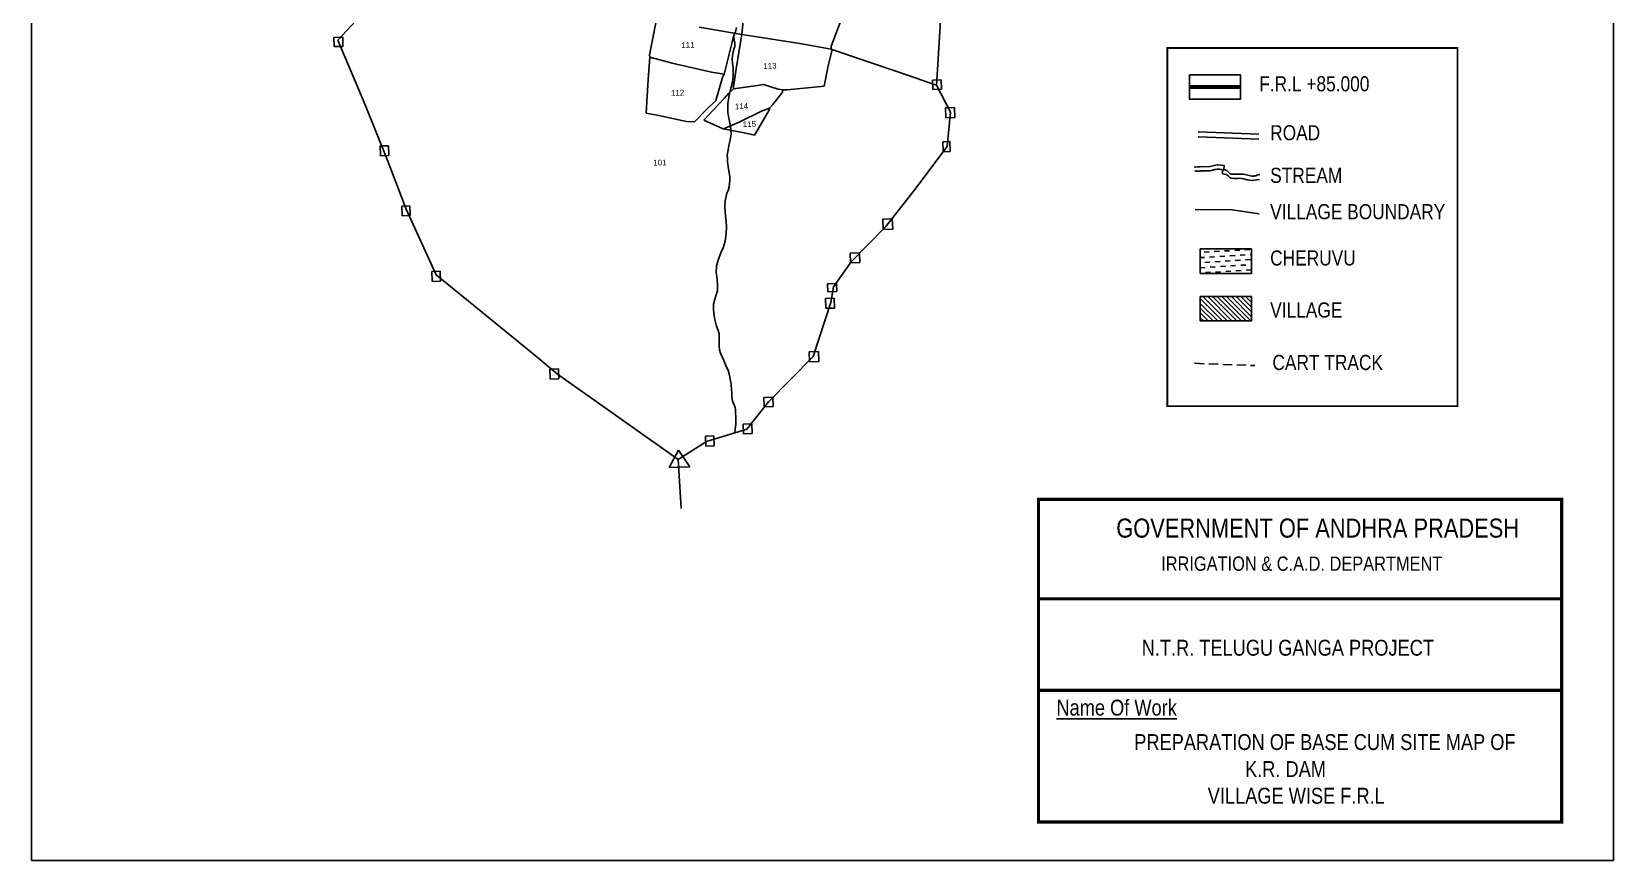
# Model space of a CAD drawing. Header units: inches. Extents: x 344504 to 348754, y 1574510 to 1580528.
# Drawn here: x 344504 to 348754, y 1574510 to 1576738 of the extents above; entities that cross this region are included whole.
import ezdxf

# ---------------------------------------------------------------- set-up
doc = ezdxf.new("R2010")
doc.units = ezdxf.units.IN
doc.header["$MEASUREMENT"] = 0
doc.linetypes.add('DASHED', pattern=[0.75, 0.5, -0.25])
for name, color, linetype in [('BLOCK', 7, 'Continuous'), ('C LINE COO', 6, 'Continuous'), ('FRAME 025', 7, 'Continuous'), ('PLATS', 6, 'Continuous'), ('STREAM', 4, 'Continuous'), ('STREAMS', 131, 'Continuous'), ('Tank', 17, 'Continuous'), ('TITLEBLOCK', 7, 'Continuous'), ('VB', 5, 'Continuous'), ('VILLAGE_AREA', 1, 'Continuous')]:
    doc.layers.add(name, color=color, linetype=linetype)
doc.layers.add('ROAD', color=1, linetype='Continuous', lineweight=25)
doc.styles.add('ARIALN', font='ARIALN.TTF')
doc.styles.get("Standard").update_dxf_attribs({"font": 'arial.ttf'})

msp = doc.modelspace()

# ---------------------------------------------------------------- hatches: boundary and pattern name
at = {"layer": 'Tank'}
h = msp.add_hatch(dxfattribs=at)
h.set_pattern_fill('DASH', color=4, scale=109.820791, angle=3.5405, style=0)
h.set_pattern_definition([(3.5405362, (-2486281.506, -9937542.757), (12.853654106, 14.54914146), [13.727598863, -13.727598863])])
h.paths.add_polyline_path([(347781.9, 1576087.9), (347781.9, 1576153.5), (347644.6, 1576153.5), (347644.6, 1576087.9)])
at = {"layer": 'VILLAGE_AREA'}
h = msp.add_hatch(dxfattribs=at)
h.set_pattern_fill('ANSI31', color=256, scale=72.2627, angle=89.8223, style=0)
h.set_pattern_definition([(134.8222507, (2255.301, -46210.669), (-6.406964943, -6.36733497), [])])
h.paths.add_polyline_path([(347644.6, 1576025.6), (347644.6, 1575960), (347781.9, 1575960), (347781.9, 1576025.6)])

# ---------------------------------------------------------------- linework, layer by layer
at = {"layer": 'BLOCK', "color": 1, "const_width": 10.6}
msp.add_lwpolyline([(347752.4, 1576588.7), (347615.2, 1576588.7)], dxfattribs=at)
at = {"layer": 'C LINE COO', "color": 0}
msp.add_lwpolyline([(344504.4, 1580527.7), (344504.4, 1574510.4), (348754.4, 1574510.4), (348754.4, 1580527.7), (344504.4, 1580527.7)], dxfattribs=at)
at = {"layer": 'FRAME 025', "lineweight": -3}
for points, const_width in [([(347556, 1576693.5), (348335.4, 1576693.5), (348335.4, 1575731), (347556, 1575731)], 4.74), ([(347209.8, 1575480.8), (348615.3, 1575480.8), (348615.3, 1574613.7), (347209.8, 1574613.7)], 8.54)]:
    msp.add_lwpolyline(points, close=True, dxfattribs=dict(at, const_width=const_width))
for points in [[(347615.2, 1576621.5), (347752.4, 1576621.5), (347752.4, 1576555.9), (347615.2, 1576555.9)], [(347644.6, 1576153.5), (347781.9, 1576153.5), (347781.9, 1576087.9), (347644.6, 1576087.9)]]:
    msp.add_lwpolyline(points, close=True, dxfattribs=at)
at = {"layer": 'FRAME 025', "lineweight": -3, "const_width": 8.54}
for points in [[(347209.8, 1575213.3), (348615.3, 1575213.3)], [(347209.8, 1574967.5), (348615.3, 1574967.5)], [(347209.8, 1574613.7), (348615.3, 1574613.7)]]:
    msp.add_lwpolyline(points, dxfattribs=at)
at = {"layer": 'PLATS', "color": 0}
for p, q in [((346413.1, 1576730.2), (346422.6, 1576836.3)), ((346189.4, 1576801.3), (346164.6, 1576675.3)), ((346298.1, 1576749.8), (346413.1, 1576730.2)), ((346657.6, 1576710), (346685.1, 1576783.2)), ((346365, 1576623), (346386.4, 1576709.4)), ((346386.4, 1576709.4), (346392.8, 1576733.6)), ((346413.1, 1576730.2), (346406.3, 1576693.4)), ((346413.1, 1576730.2), (346459.1, 1576722.3)), ((346459.1, 1576722.3), (346573.6, 1576704.5)), ((346653.1, 1576698.2), (346657.6, 1576710)), ((346165.7, 1576668.6), (346161.1, 1576608.5)), ((346164.6, 1576675.3), (346165.7, 1576668.6)), ((346165.7, 1576668.6), (346225.2, 1576653.2)), ((346406.3, 1576693.4), (346397.1, 1576637.2)), ((346573.6, 1576704.5), (346653.1, 1576690.1)), ((346645, 1576645.5), (346651.6, 1576674.7)), ((346651.6, 1576674.7), (346655.6, 1576689.3)), ((346653.1, 1576690.1), (346653.1, 1576698.2)), ((346653.1, 1576690.1), (346709.9, 1576670.5)), ((346709.9, 1576670.5), (346868.4, 1576616.9)), ((346225.2, 1576653.2), (346331.6, 1576628.6)), ((346331.6, 1576628.6), (346365, 1576623)), ((346361.1, 1576614.4), (346365, 1576623)), ((346397.1, 1576637.2), (346390.3, 1576589)), ((346633.5, 1576590.9), (346645, 1576645.5)), ((346161.1, 1576608.5), (346156, 1576518.3)), ((346343.2, 1576552.2), (346361.1, 1576614.4)), ((346377.4, 1576571.8), (346390.7, 1576583.4)), ((346390.3, 1576589), (346390.7, 1576583.4)), ((346390.7, 1576583.4), (346454.7, 1576593.1)), ((346454.7, 1576593.1), (346471.2, 1576595.9)), ((346471.2, 1576595.9), (346510, 1576583.3)), ((346510, 1576583.3), (346523, 1576581.3)), ((346523, 1576581.3), (346522.4, 1576574.6)), ((346523, 1576581.3), (346534.5, 1576581.5)), ((346534.5, 1576581.5), (346633.5, 1576590.9)), ((346868.4, 1576616.9), (346926.4, 1576596.8)), ((346926.4, 1576596.8), (346935.4, 1576593.9)), ((346316.3, 1576526.3), (346343.2, 1576552.2)), ((346335.6, 1576526.9), (346365.2, 1576558)), ((346365.2, 1576558), (346377.4, 1576571.8)), ((346495.9, 1576541.4), (346486.7, 1576532.2)), ((346522.4, 1576574.6), (346495.9, 1576541.4)), ((346156, 1576518.3), (346185.5, 1576513.3)), ((346185.5, 1576513.3), (346264.4, 1576496.3)), ((346264.4, 1576496.3), (346285.1, 1576495.5)), ((346285.1, 1576495.5), (346316.3, 1576526.3)), ((346310.8, 1576499.4), (346335.6, 1576526.9)), ((346310.8, 1576499.4), (346362.7, 1576476.5)), ((346405.1, 1576493.8), (346367.8, 1576478.2)), ((346465.7, 1576523.8), (346405.1, 1576493.8)), ((346446.4, 1576459.7), (346470.9, 1576500.6)), ((346486.7, 1576532.2), (346465.7, 1576523.8)), ((346470.9, 1576500.6), (346486.8, 1576527.9)), ((346486.8, 1576527.9), (346486.7, 1576532.2)), ((346362.7, 1576476.5), (346423.2, 1576465.1)), ((346367.8, 1576478.2), (346364.7, 1576476.2)), ((346423.2, 1576465.1), (346446.4, 1576459.7))]:
    msp.add_line(p, q, dxfattribs=at)
at = {"layer": 'ROAD', "color": 1}
for points in [[(347638.8, 1576468.7), (347639.9, 1576468.5), (347801.4, 1576462.2)], [(347638.8, 1576455.2), (347639.3, 1576455.1), (347801.4, 1576448.7)]]:
    msp.add_lwpolyline(points, dxfattribs=at)
at = {"layer": 'ROAD', "color": 1, "linetype": 'DASHED', "ltscale": 50}
msp.add_lwpolyline([(347628.9, 1575846.4), (347630, 1575846.2), (347791.5, 1575839.9)], dxfattribs=at)
at = {"layer": 'STREAM'}
for points in [[(347804.8, 1576353.4), (347802.9, 1576353.3), (347798.8, 1576352.3), (347793.5, 1576350.4), (347791, 1576349.7), (347788.8, 1576349.5), (347787.5, 1576349.3), (347783.9, 1576349.4), (347779.5, 1576350.1), (347772.3, 1576351.8), (347764.4, 1576353.7), (347760.8, 1576354.3), (347754.1, 1576354.6), (347748.9, 1576354.2), (347741.4, 1576354.1), (347726.1, 1576354.7), (347715.6, 1576364.2), (347707.5, 1576367.4), (347708.8, 1576377.4), (347700.6, 1576378.5), (347692.9, 1576379.3), (347691, 1576379.3), (347686.3, 1576378.9), (347678.6, 1576377.1), (347671.5, 1576375.4), (347643.8, 1576373.9), (347637.7, 1576373.9), (347632.2, 1576373.6), (347627.7, 1576374.3)], [(347803.7, 1576340.2), (347802.8, 1576340), (347796.4, 1576339.1), (347788.6, 1576338.2), (347781.8, 1576337.4), (347776.7, 1576338.1), (347770.3, 1576339.5), (347760.8, 1576341.8), (347749.7, 1576343.6), (347744.4, 1576343.3), (347740.2, 1576343), (347735.5, 1576342.8), (347727.2, 1576344), (347724.4, 1576344.5), (347719, 1576350.4), (347714.9, 1576353.7), (347710.3, 1576354.2), (347705.6, 1576355.5), (347703.3, 1576357.2), (347705.5, 1576365.7), (347701, 1576366.8), (347695.7, 1576368.1), (347692.8, 1576368.3), (347690.3, 1576368.3), (347686, 1576367.4), (347684, 1576367.1), (347681.3, 1576366.5), (347679, 1576365.9), (347677.4, 1576365.4), (347675, 1576364.7), (347670.7, 1576363.9), (347647.7, 1576363.2), (347645.4, 1576362.7), (347641.8, 1576362.5), (347639.3, 1576362.4), (347632.1, 1576363), (347630.8, 1576363.1), (347629.5, 1576363.2)]]:
    msp.add_lwpolyline(points, dxfattribs=at)
at = {"layer": 'STREAMS'}
for p, q in [((346398.2, 1576748.7), (346395.7, 1576737.3)), ((346391.6, 1576726.5), (346391.5, 1576722.1)), ((346391.5, 1576722.1), (346392.3, 1576715.8)), ((346393, 1576731.3), (346391.6, 1576726.5)), ((346392.3, 1576715.8), (346393.6, 1576707.5)), ((346395.7, 1576737.3), (346393, 1576731.3)), ((346393.6, 1576707.5), (346393.9, 1576703.1)), ((346387.4, 1576673.2), (346387.1, 1576664.8)), ((346387.1, 1576664.8), (346388, 1576651.8)), ((346389.3, 1576683.4), (346387.4, 1576673.2)), ((346392.3, 1576693.2), (346389.3, 1576683.4)), ((346393.8, 1576697.9), (346392.3, 1576693.2)), ((346393.9, 1576703.1), (346393.8, 1576697.9)), ((346388, 1576651.8), (346389.2, 1576639.2)), ((346389.2, 1576639.2), (346389.1, 1576628.4)), ((346389.1, 1576628.4), (346389.4, 1576618)), ((346382.6, 1576581.7), (346379.5, 1576570.4)), ((346384.3, 1576588.7), (346382.6, 1576581.7)), ((346387.6, 1576601.3), (346384.3, 1576588.7)), ((346388.6, 1576611.1), (346387.6, 1576601.3)), ((346389.4, 1576618), (346388.6, 1576611.1)), ((346375.3, 1576544.6), (346374.9, 1576533.3)), ((346376, 1576549.6), (346375.3, 1576544.6)), ((346378.2, 1576561.5), (346376, 1576549.6)), ((346379.5, 1576570.4), (346378.2, 1576561.5)), ((346374.9, 1576533.3), (346375.5, 1576519.8)), ((346375.5, 1576519.8), (346377.1, 1576509.5)), ((346377.1, 1576509.5), (346379.2, 1576496.7)), ((346379.2, 1576496.7), (346381.3, 1576487.2)), ((346383.8, 1576461.8), (346380.8, 1576442.5)), ((346381.3, 1576487.2), (346383.3, 1576475.4)), ((346383.3, 1576475.4), (346383.8, 1576461.8)), ((346375, 1576414.2), (346373.6, 1576405.6)), ((346378, 1576431.8), (346375, 1576414.2)), ((346380.8, 1576442.5), (346378, 1576431.8)), ((346373.6, 1576405.6), (346374.4, 1576397.6)), ((346374.4, 1576397.6), (346374.6, 1576387.7)), ((346374.6, 1576387.7), (346375.9, 1576374.7)), ((346375.9, 1576374.7), (346378, 1576362.2)), ((346378, 1576362.2), (346380.3, 1576347.9)), ((346380.3, 1576337.9), (346378.4, 1576320.3)), ((346380.3, 1576347.9), (346380.3, 1576337.9)), ((346368, 1576282.8), (346366.9, 1576268.9)), ((346370.3, 1576294.3), (346368, 1576282.8)), ((346372.5, 1576303), (346370.3, 1576294.3)), ((346376.3, 1576310.7), (346372.5, 1576303)), ((346378.4, 1576320.3), (346376.3, 1576310.7)), ((346366.9, 1576268.9), (346367.7, 1576254.6)), ((346367.7, 1576254.6), (346368.6, 1576242.4)), ((346368.6, 1576242.4), (346370.5, 1576226.8)), ((346370.5, 1576226.8), (346371.9, 1576213.4)), ((346371.9, 1576213.4), (346370.6, 1576193.8)), ((346362.8, 1576156.5), (346356.2, 1576142.8)), ((346368.1, 1576174.5), (346362.8, 1576156.5)), ((346370.6, 1576193.8), (346368.1, 1576174.5)), ((346348.5, 1576119.6), (346344.9, 1576108.6)), ((346350.7, 1576129.2), (346348.5, 1576119.6)), ((346356.2, 1576142.8), (346350.7, 1576129.2)), ((346344.9, 1576108.6), (346343.7, 1576090.5)), ((346343.7, 1576090.5), (346345.2, 1576079.8)), ((346345.2, 1576079.8), (346347.5, 1576057.9)), ((346343.8, 1576030.1), (346340.4, 1576018.3)), ((346347.1, 1576040.9), (346343.8, 1576030.1)), ((346347.5, 1576057.9), (346347.1, 1576040.9)), ((346337, 1576005), (346336.5, 1575989.5)), ((346336.5, 1575989.5), (346339.2, 1575967.9)), ((346340.4, 1576018.3), (346337, 1576005)), ((346339.2, 1575967.9), (346344.9, 1575945.8)), ((346344.9, 1575945.8), (346349.5, 1575934.8)), ((346349.5, 1575934.8), (346351.8, 1575925.8)), ((346351.8, 1575925.8), (346352.2, 1575909.1)), ((346352.2, 1575909.1), (346352.2, 1575892.2)), ((346352.2, 1575892.2), (346352.9, 1575882.2)), ((346352.9, 1575882.2), (346355, 1575873.2)), ((346355, 1575873.2), (346364.3, 1575853.8)), ((346364.3, 1575853.8), (346369.4, 1575840.6)), ((346369.4, 1575840.6), (346377.1, 1575824.8)), ((346377.1, 1575824.8), (346380.4, 1575809.3)), ((346380.4, 1575809.3), (346382.5, 1575799.3)), ((346382.5, 1575799.3), (346383.3, 1575794.2)), ((346383.3, 1575794.2), (346383.6, 1575791.1)), ((346383.6, 1575791.1), (346383.9, 1575788.9)), ((346383.9, 1575788.9), (346385, 1575775.3)), ((346385, 1575775.3), (346385.5, 1575767.6)), ((346385.5, 1575767.6), (346385.7, 1575764.5)), ((346385.7, 1575764.5), (346385.6, 1575760.6)), ((346385.6, 1575760.6), (346387.1, 1575748.9)), ((346387.1, 1575748.9), (346388.2, 1575743)), ((346388.2, 1575743), (346388.7, 1575741.9)), ((346388.7, 1575741.9), (346390.3, 1575738.8)), ((346390.3, 1575738.8), (346394.5, 1575727.3)), ((346394.5, 1575727.3), (346395.6, 1575721.8)), ((346395.7, 1575718.8), (346395.4, 1575715.6)), ((346395.4, 1575715.6), (346396.3, 1575699.3)), ((346395.6, 1575721.8), (346395.7, 1575718.8)), ((346396.3, 1575699.3), (346396.5, 1575693.9)), ((346396.5, 1575693.9), (346396.4, 1575682.2)), ((346395.2, 1575670), (346394.3, 1575659.5)), ((346396.4, 1575682.2), (346395.2, 1575670))]:
    msp.add_line(p, q, dxfattribs=at)
at = {"layer": 'VB', "color": 6}
for p, q in [((345327.2, 1576714.4), (345436.4, 1576832.1)), ((346949.9, 1576827.7), (346939.5, 1576649.2)), ((345316.6, 1576722), (345340.2, 1576722.9)), ((345317.5, 1576697.2), (345316.6, 1576722)), ((345400.7, 1576540.6), (345327.2, 1576714.4)), ((345340.2, 1576722.9), (345341, 1576698)), ((345341, 1576698), (345317.5, 1576697.2)), ((346939.5, 1576649.2), (346935.4, 1576593.9)), ((346924.9, 1576606.9), (346948.3, 1576607.7)), ((346925.7, 1576581.7), (346924.9, 1576606.9)), ((346949.1, 1576582.5), (346925.7, 1576581.7)), ((346935.4, 1576593.9), (346973.6, 1576521.4)), ((346948.3, 1576607.7), (346949.1, 1576582.5)), ((345459.9, 1576394.1), (345400.7, 1576540.6)), ((346960, 1576532.8), (346984.2, 1576533.6)), ((346960.9, 1576505.9), (346960, 1576532.8)), ((346985.1, 1576506.7), (346960.9, 1576505.9)), ((346973.6, 1576521.4), (346964.1, 1576429.3)), ((346984.2, 1576533.6), (346985.1, 1576506.7)), ((345440.8, 1576430.2), (345463.2, 1576431)), ((345441.7, 1576403.7), (345440.8, 1576430.2)), ((345463.2, 1576431), (345464.1, 1576404.5)), ((346964.1, 1576429.3), (346874.7, 1576309.5)), ((346952.4, 1576441.4), (346972, 1576442.1)), ((346953.3, 1576414.6), (346952.4, 1576441.4)), ((346972.9, 1576415.3), (346953.3, 1576414.6)), ((346972, 1576442.1), (346972.9, 1576415.3)), ((345464.1, 1576404.5), (345441.7, 1576403.7)), ((345510.8, 1576260.5), (345459.9, 1576394.1)), ((346874.7, 1576309.5), (346799.3, 1576213.6)), ((345499.4, 1576268.6), (345521, 1576269.4)), ((345500.3, 1576242.8), (345499.4, 1576268.6)), ((345521.8, 1576243.6), (345500.3, 1576242.8)), ((345591.2, 1576083.8), (345510.8, 1576260.5)), ((345521, 1576269.4), (345521.8, 1576243.6)), ((346799.3, 1576213.6), (346706.4, 1576119.3)), ((346791.7, 1576234), (346817, 1576234.8)), ((346792.6, 1576205.6), (346791.7, 1576234)), ((346818, 1576206.5), (346792.6, 1576205.6)), ((346817, 1576234.8), (346818, 1576206.5)), ((346706.4, 1576119.3), (346659, 1576051.9)), ((346703.7, 1576142), (346729.2, 1576142.9)), ((346704.6, 1576116.2), (346703.7, 1576142)), ((346730.1, 1576117.1), (346704.6, 1576116.2)), ((346729.2, 1576142.9), (346730.1, 1576117.1)), ((345579.7, 1576093.1), (345602.4, 1576093.9)), ((345580.6, 1576066.3), (345579.7, 1576093.1)), ((345852, 1575871.6), (345591.2, 1576083.8)), ((345602.4, 1576093.9), (345603.3, 1576067.1)), ((345603.3, 1576067.1), (345580.6, 1576066.3)), ((346642.6, 1576059.9), (346667.3, 1576060.7)), ((346643.4, 1576037.9), (346642.6, 1576059.9)), ((346668, 1576038.8), (346643.4, 1576037.9)), ((346659, 1576051.9), (346651.5, 1576009.6)), ((346667.3, 1576060.7), (346668, 1576038.8)), ((346651.5, 1576009.6), (346604.4, 1575864.5)), ((346637.1, 1576020.4), (346660.6, 1576021.2)), ((346638, 1575994), (346637.1, 1576020.4)), ((346661.5, 1575994.8), (346638, 1575994)), ((346660.6, 1576021.2), (346661.5, 1575994.8)), ((345917.1, 1575817.1), (345852, 1575871.6)), ((346604.4, 1575864.5), (346484.3, 1575742.5)), ((346593.3, 1575877.1), (346618.3, 1575877.9)), ((346594.2, 1575850.2), (346593.3, 1575877.1)), ((346618.3, 1575877.9), (346619.3, 1575851)), ((345896.8, 1575830.5), (345920.1, 1575831.3)), ((345897.8, 1575803.8), (345896.8, 1575830.5)), ((346216.8, 1575605.2), (345917.1, 1575817.1)), ((345920.1, 1575831.3), (345921, 1575804.6)), ((346619.3, 1575851), (346594.2, 1575850.2)), ((345921, 1575804.6), (345897.8, 1575803.8)), ((346484.3, 1575742.5), (346426.3, 1575669.5)), ((346471.6, 1575754), (346496.4, 1575754.8)), ((346472.5, 1575729.2), (346471.6, 1575754)), ((346497.3, 1575730.1), (346472.5, 1575729.2)), ((346496.4, 1575754.8), (346497.3, 1575730.1)), ((346315.5, 1575650.2), (346337.9, 1575651)), ((346316.4, 1575623.5), (346315.5, 1575650.2)), ((346426.3, 1575669.5), (346317.6, 1575635.7)), ((346337.9, 1575651), (346338.8, 1575624.3)), ((346416.7, 1575682.5), (346439.7, 1575683.3)), ((346417.6, 1575656.6), (346416.7, 1575682.5)), ((346440.6, 1575657.4), (346417.6, 1575656.6)), ((346439.7, 1575683.3), (346440.6, 1575657.4)), ((346241.4, 1575587.7), (346216.8, 1575605.2)), ((346242.6, 1575613.2), (346217.1, 1575566.1)), ((346317.6, 1575635.7), (346241.4, 1575587.7)), ((346273.2, 1575567.8), (346242.6, 1575613.2)), ((346338.8, 1575624.3), (346316.4, 1575623.5)), ((346217.1, 1575566.1), (346273.2, 1575567.8)), ((346241.4, 1575587.7), (346249.4, 1575455.8))]:
    msp.add_line(p, q, dxfattribs=at)
msp.add_lwpolyline([(347630.6, 1576259.2), (347730.6, 1576258.3), (347803.1, 1576247.5)], dxfattribs=at)
at = {"layer": 'VILLAGE_AREA'}
msp.add_lwpolyline([(347644.6, 1576025.6), (347781.9, 1576025.6), (347781.9, 1575960), (347644.6, 1575960)], close=True, dxfattribs=at)

# ---------------------------------------------------------------- texts
at = {"layer": 'PLATS', "color": 0, "oblique": 360}
for s, p in [('111', (346250.4, 1576693.4)), ('114', (346394.2, 1576528.9))]:
    msp.add_text(s, height=15.31, rotation=1.9712, dxfattribs=at).set_placement(p)
at = {"layer": 'PLATS', "color": 0}
for s, p in [('113', (346470.5, 1576637.2)), ('112', (346222.5, 1576564.9)), ('115', (346415.4, 1576480.9)), ('101', (346175.1, 1576377.5))]:
    msp.add_text(s, height=15.31, rotation=1.9712, dxfattribs=at).set_placement(p)
at = {"layer": 'TITLEBLOCK', "extrusion": (0.000201441, 0.004807, 0.999988), "style": 'ARIALN'}
for s, height, p in [('F.R.L +85.000', 40.613, (347802.8, 1576558.6, 7648.4)), ('ROAD', 40.61, (347832.3, 1576427, 7647.8)), ('STREAM', 40.61, (347832.3, 1576312.5, 7647.2)), ('VILLAGE BOUNDARY', 40.613, (347832.3, 1576214.8, 7646.7)), ('CHERUVU', 40.61, (347832.3, 1576090.5, 7646.1)), ('VILLAGE', 40.61, (347832.3, 1575950.6, 7645.5)), ('CART TRACK', 40.61, (347838.3, 1575809.6, 7644.8)), ('GOVERNMENT OF ANDHRA PRADESH ', 51.231, (347418.8, 1575359.3, 7635.8)), ('IRRIGATION & C.A.D. DEPARTMENT', 38.423, (347539.4, 1575270.1, 7635.8)), ('N.T.R. TELUGU GANGA PROJECT', 42.692, (347487.1, 1575042, 7636.1)), ('%%UName Of Work', 42.692, (347258.1, 1574881.1, 7635.3)), ('PREPARATION OF BASE CUM SITE MAP OF ', 42.692, (347467.2, 1574788.5, 7634.9)), ('K.R. DAM', 42.69, (347764.9, 1574715.9, 7634.6)), ('VILLAGE WISE F.R.L', 42.692, (347664.6, 1574644.3, 7634.2))]:
    msp.add_text(s, height=height, rotation=359.9999, dxfattribs=at).set_placement(p)

doc.saveas('drawing.dxf')
